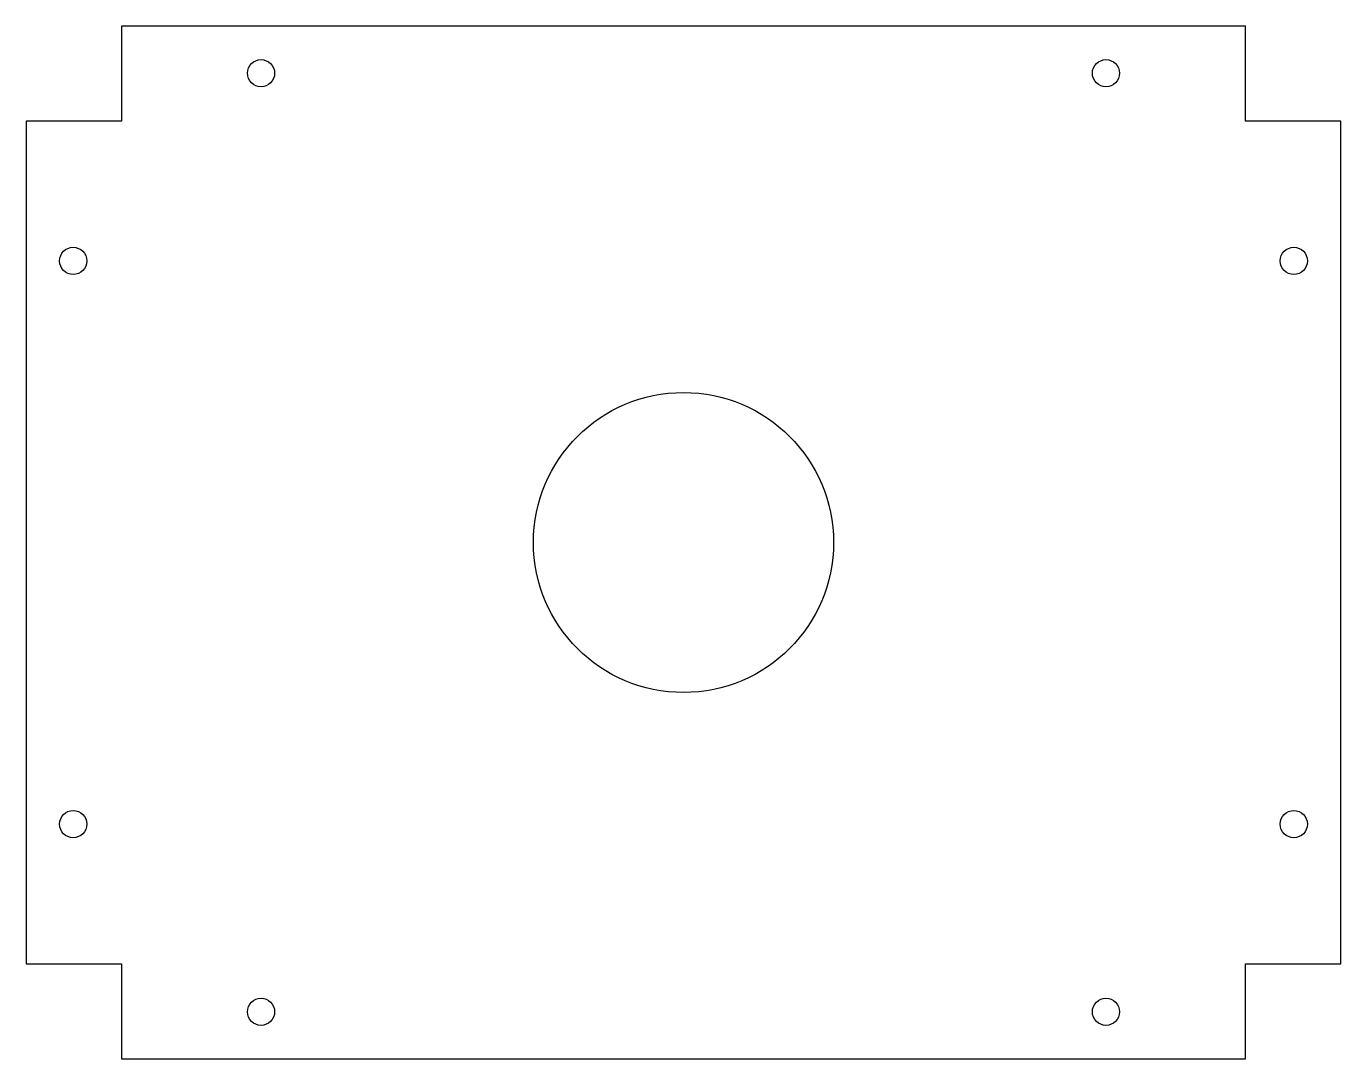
# Model space of a CAD drawing. Header units: millimetres. Extents: x 0 to 280, y 0 to 220.
import ezdxf

# ---------------------------------------------------------------- set-up
doc = ezdxf.new("R2010")
doc.units = ezdxf.units.MM
doc.layers.get('0').update_dxf_attribs({"linetype": 'CONTINUOUS'})

msp = doc.modelspace()

# ---------------------------------------------------------------- linework, layer by layer
msp.add_lwpolyline([(0, 199.75), (0, 20.25), (20.25, 20.25), (20.25, 0), (259.75, 0), (259.75, 20.25), (280, 20.25), (280, 199.75), (259.75, 199.75), (259.75, 220), (20.25, 220), (20.25, 199.75)], close=True)
for centre, radius in [((50, 210), 2.9), ((230, 210), 2.9), ((10, 170), 2.9), ((270, 170), 2.9), ((140, 110), 31.96), ((10, 50), 2.9), ((270, 50), 2.9), ((50, 10), 2.9), ((230, 10), 2.9)]:
    msp.add_circle(centre, radius)

doc.saveas('drawing.dxf')
